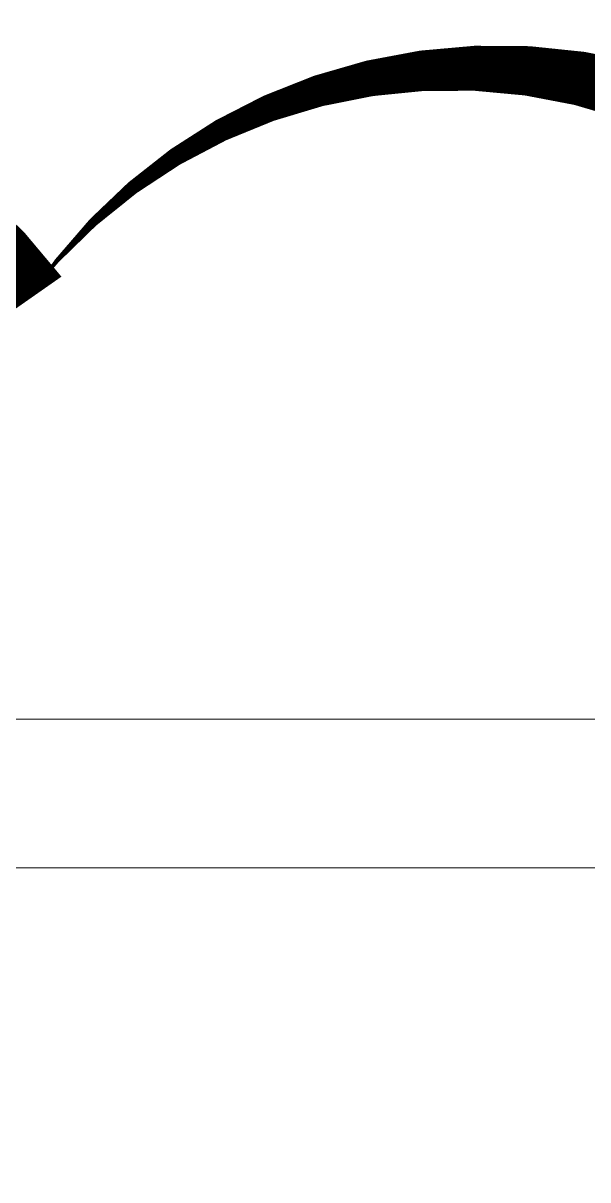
# Model space of a CAD drawing. Header units: metres. Extents: x 75097 to 220695, y -1557923 to -1361206.
# Drawn here: x 104745 to 105125, y -1446983 to -1446204 of the extents above; entities that cross this region are included whole.
import ezdxf

# ---------------------------------------------------------------- set-up
doc = ezdxf.new("R2010")
doc.units = ezdxf.units.M
doc.layers.get('0').update_dxf_attribs({"lineweight": 0})
doc.layers.add('A-100 - Copy$0$Medical Equipment and Furniture', color=8, linetype='Continuous', lineweight=0)
doc.layers.add('REV 01', color=7, linetype='Continuous', lineweight=0, true_color=0xe41b4d)

# ---------------------------------------------------------------- blocks, each defined once
blk = doc.blocks.new('A-100 - Copy')
at = {"layer": 'A-100 - Copy$0$Medical Equipment and Furniture'}
blk.add_line((106128.05, -1446773.07, 2.36), (101272.58, -1446773.07, 2.36), dxfattribs=at)
at = {"layer": 'A-100 - Copy$0$Medical Equipment and Furniture', "elevation": 2.36}
blk.add_lwpolyline([(101200.32, -1447373.07), (101200.32, -1446673.07), (106200.32, -1446673.07)], dxfattribs=at)

msp = doc.modelspace()

# ---------------------------------------------------------------- block references
msp.add_blockref('A-100 - Copy', (0, 0))

# ---------------------------------------------------------------- next in the draw order: linework, layer by layer
at = {"layer": 'REV 01', "elevation": 0}
msp.add_lwpolyline([(100505.25, -1446392.44, 0, 60.58, -0.520567), (101111, -1446392.44, 0, 60.58, -0.520567), (101716.76, -1446392.44, 0, 60.58, -0.520567), (102322.52, -1446392.44, 0, 60.58, -0.520567), (102928.28, -1446392.44, 0, 60.58, -0.520567), (103534.03, -1446392.44, 0, 60.58, -0.520567), (104139.79, -1446392.44, 0, 60.58, -0.520567), (104745.55, -1446392.44, 0, 60.58, -0.520567), (105351.31, -1446392.44, 0, 60.58, -0.520567), (105957.07, -1446392.44, 0, 60.58, -0.520567), (106495.99, -1446459.28, 0, 60.58, -0.520567), (106495.99, -1447065.04, 0, 60.58, -0.520567), (106495.99, -1447670.8, 0, 60.58, -0.520567), (106495.99, -1448276.55, 0, 60.58, -0.520567), (106495.99, -1448882.31, 0, 60.58, -0.520567), (106495.99, -1449488.07, 0, 60.58, -0.520567), (106495.99, -1450093.83, 0, 60.58, -0.520567), (106495.99, -1450699.59, 0, 60.58, -0.520567), (106495.99, -1451305.34, 0, 60.58, -0.520567)], format="xyseb", dxfattribs=at)

doc.saveas('drawing.dxf')
